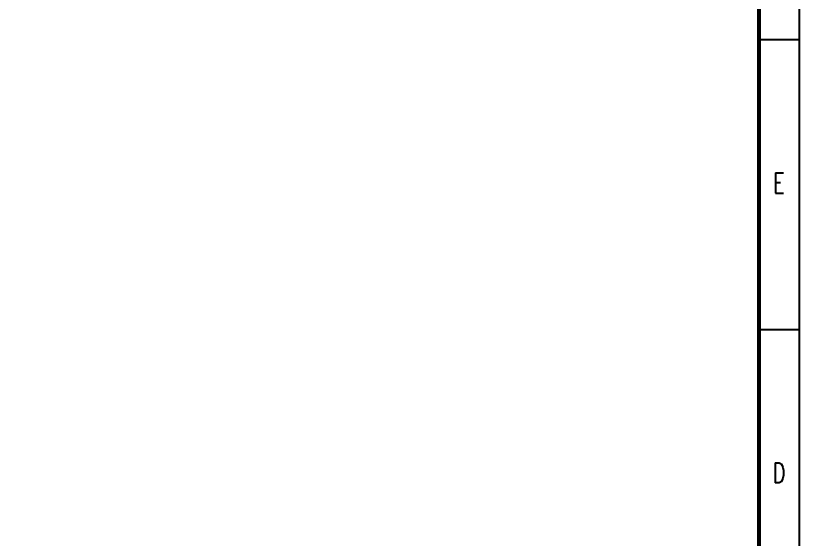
# Model space of a CAD drawing. Header units: millimetres. Extents: x -124780 to 1320, y -77622 to -18222.
# Drawn here: x -18067 to 1320, y -60294 to -47328 of the extents above; entities that cross this region are included whole.
import ezdxf
from ezdxf.enums import TextEntityAlignment as Align

# ---------------------------------------------------------------- set-up
doc = ezdxf.new("R2010")
doc.units = ezdxf.units.MM
doc.header["$MEASUREMENT"] = 0
doc.layers.add('2细线层', color=4, linetype='Continuous')
doc.layers.add('图框', color=4, linetype='Continuous')
doc.styles.add('HZ', font='txt_____.ttf', dxfattribs={"width": 0.7, "bigfont": 'HZTXT'})

msp = doc.modelspace()

# ---------------------------------------------------------------- linework, layer by layer
at = {"linetype": 'Continuous', "const_width": 100}
msp.add_lwpolyline([(-122280, -19222), (320, -19222), (320, -76622), (-122280, -76622)], close=True, dxfattribs=at)
at = {"layer": '2细线层', "lineweight": 0}
msp.add_line((320, -51782), (320, -52682), dxfattribs=at)
at = {"layer": '图框'}
for p, q in [((1320, -18222), (1320, -77622)), ((320, -47922), (1320, -47922)), ((320, -47922), (320, -76622)), ((320, -47922), (320, -76622)), ((320, -47922), (320, -76622)), ((320, -47922), (320, -76622)), ((320, -51782), (320, -76622)), ((320, -55097), (1320, -55097))]:
    msp.add_line(p, q, dxfattribs=at)
at = {"layer": '图框', "color": 1}
msp.add_line((320, -19222), (320, -76622), dxfattribs=at)

# ---------------------------------------------------------------- texts
at = {"layer": '图框', "style": 'HZ', "width": 0.7}
for s, p in [('E', (816, -51722)), ('D', (816, -58897))]:
    msp.add_text(s, height=500, dxfattribs=at).set_placement(p, align=Align.CENTER)

doc.saveas('drawing.dxf')
